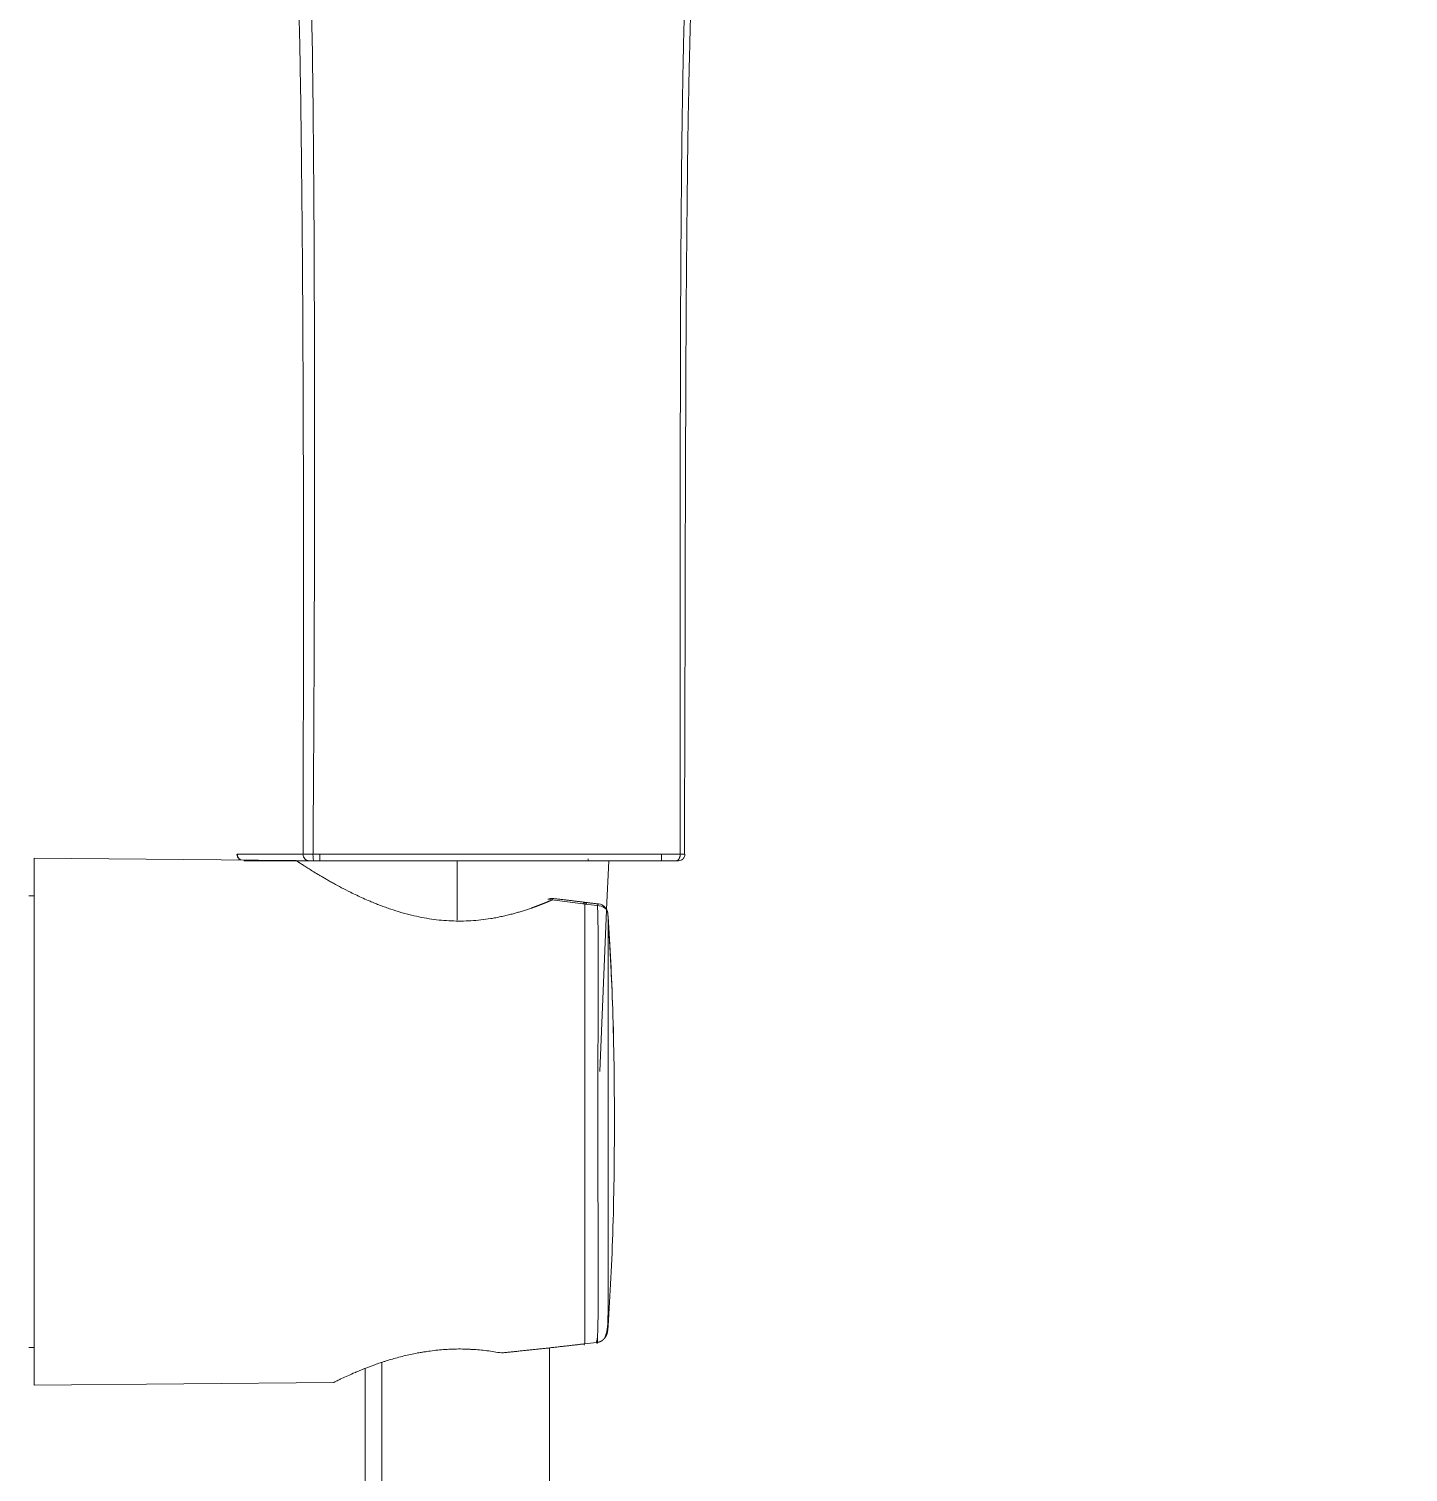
# Model space of a CAD drawing. Extents: x 3274 to 6433, y 0 to 2315.
# Drawn here: x 4249.6 to 4354.3, y 904.3 to 1013.8 of the extents above; entities that cross this region are included whole.
import ezdxf

# ---------------------------------------------------------------- set-up
doc = ezdxf.new("R2010")
doc.units = 0
doc.header["$LTSCALE"] = 4
doc.header["$MEASUREMENT"] = 0
doc.layers.add('1', color=7, linetype='CONTINUOUS', true_color=0xffffff)

msp = doc.modelspace()

# ---------------------------------------------------------------- linework, layer by layer
at = {"layer": '1', "color": 7, "linetype": 'Continuous', "lineweight": 18}
for p, q in [((4269.89, 950.7), (4250.02, 950.87)), ((4250.02, 950.87), (4250.02, 910.87)), ((4265.93, 950.67), (4270.91, 950.67)), ((4270.91, 950.67), (4271.7, 950.67)), ((4272.48, 950.67), (4271.7, 950.67)), ((4277.94, 950.67), (4272.48, 950.67)), ((4282.14, 950.67), (4293.64, 950.67)), ((4293.48, 946.96), (4293.64, 950.67)), ((4297.59, 950.67), (4297.21, 950.67)), ((4250.02, 948.02), (4249.62, 948.02)), ((4292.96, 934.67), (4293.48, 946.92)), ((4249.62, 913.72), (4250.02, 913.72)), ((4289.14, 794.74), (4289.14, 913.7)), ((4275.14, 912.12), (4275.14, 794.74)), ((4272.74, 911.07), (4250.02, 910.87))]:
    msp.add_line(p, q, dxfattribs=at)
at = {"layer": '1', "color": 7, "linetype": 'Continuous', "lineweight": 13}
for p, q in [((4271.7, 951.17), (4271.7, 950.67)), ((4297.65, 951.17), (4297.65, 950.67)), ((4282.14, 946.16), (4282.14, 950.67)), ((4276.41, 794.74), (4276.41, 912.59))]:
    msp.add_line(p, q, dxfattribs=at)
at = {"layer": '1', "color": 7, "linetype": 'Continuous', "lineweight": 18}
for centre, start, end in [((4289.33, 947.01), 83.348, 112.7006), ((4292.77, 946.6), 6.0671, 82.7933)]:
    msp.add_arc(centre, 0.8, start, end, dxfattribs=at)
for centre, major_axis, ratio, start_param, end_param in [((4265.93, 951.17), (0, 0.5), 0.968684, 1.570782, 2.64428), ((4270.91, 951.17), (0, 0.5), 0.968684, 1.570665, 3.141606), ((4289.33, 947.01), (0.093, 0.795), 0.172513, 0.020154, 0.552239), ((4291.68, 946.73), (-0.098, -0.794), 0.172383, 3.162872, 3.721316), ((4291.68, 946.73), (-0.098, -0.794), 0.172383, 2.961708, 3.162872), ((4292.77, 946.6), (-0.1, -0.794), 0.172317, 3.163376, 3.733485), ((4292.77, 946.6), (-0.796, -0.085), 0.833719, 3.087287, 3.141601)]:
    msp.add_ellipse(centre, major_axis=major_axis, ratio=ratio, start_param=start_param, end_param=end_param, dxfattribs=at)
at = {"layer": '1', "color": 7, "linetype": 'Continuous', "lineweight": 13}
for centre, major_axis, ratio, start_param, end_param in [((4271.25, 951.17), (0, 0.5), 0.122118, 1.583937, 3.14159), ((4289.33, 947.01), (-0.309, 0.738), 0.5479, 5.617374, 6.283198), ((4292.77, 946.6), (-0.796, -0.085), 0.833719, 3.141603, 4.615265)]:
    msp.add_ellipse(centre, major_axis=major_axis, ratio=ratio, start_param=start_param, end_param=end_param, dxfattribs=at)
at = {"layer": '1', "color": 7, "linetype": 'Continuous', "lineweight": 18}
for points, knots in [([(4297.15, 1188.45), (4295.78, 1188.45), (4294.4, 1188.4), (4291.68, 1188.23), (4290.33, 1188.1), (4286.3, 1187.6), (4283.67, 1187.1), (4278.53, 1185.83), (4276.03, 1185.05), (4272.4, 1183.71), (4271.21, 1183.23), (4268.87, 1182.21), (4267.72, 1181.67), (4264.36, 1179.99), (4262.2, 1178.76), (4258.1, 1176.15), (4256.15, 1174.76), (4252.46, 1171.85), (4250.72, 1170.34), (4247.46, 1167.21), (4245.94, 1165.6), (4243.1, 1162.32), (4241.79, 1160.65), (4239.38, 1157.28), (4238.28, 1155.58), (4236.27, 1152.17), (4235.36, 1150.46), (4233.73, 1147.07), (4233.02, 1145.38), (4231.75, 1142.04), (4231.2, 1140.39), (4230.27, 1137.14), (4229.88, 1135.54), (4229.24, 1132.41), (4228.98, 1130.88), (4228.6, 1127.88), (4228.47, 1126.42), (4228.32, 1123.59), (4228.3, 1122.21), (4228.35, 1119.54), (4228.42, 1118.25), (4228.63, 1115.77), (4228.78, 1114.57), (4229.12, 1112.26), (4229.33, 1111.16), (4229.78, 1109.04), (4230.03, 1108.02), (4230.55, 1106.09), (4230.83, 1105.16), (4231.4, 1103.41), (4231.7, 1102.57), (4232.29, 1100.98), (4232.59, 1100.23), (4233.19, 1098.82), (4233.48, 1098.15), (4234.06, 1096.89), (4234.34, 1096.3), (4234.89, 1095.2), (4235.15, 1094.68), (4235.65, 1093.73), (4235.88, 1093.29), (4236.54, 1092.06), (4236.92, 1091.39), (4237.38, 1090.58), (4237.52, 1090.35), (4237.7, 1090.05), (4237.75, 1089.95), (4237.83, 1089.83), (4237.86, 1089.77), (4237.9, 1089.7), (4237.92, 1089.67), (4237.93, 1089.66), (4237.93, 1089.65), (4237.94, 1089.64), (4237.94, 1089.64), (4237.94, 1089.64), (4237.94, 1089.64), (4237.94, 1089.64), (4237.94, 1089.64), (4237.94, 1089.64), (4237.94, 1089.64), (4237.94, 1089.64), (4238.57, 1088.58), (4239.24, 1087.53), (4240.63, 1085.46), (4241.37, 1084.44), (4242.52, 1082.94), (4242.92, 1082.44), (4243.72, 1081.46), (4244.13, 1080.97), (4245.38, 1079.51), (4246.24, 1078.56), (4247.54, 1077.15), (4247.98, 1076.67), (4248.85, 1075.73), (4249.29, 1075.26), (4250.6, 1073.84), (4251.47, 1072.88), (4253.19, 1070.94), (4254.04, 1069.95), (4255.72, 1067.93), (4256.54, 1066.9), (4258.13, 1064.79), (4258.9, 1063.7), (4260.38, 1061.47), (4261.09, 1060.32), (4262.09, 1058.55), (4262.41, 1057.95), (4263.03, 1056.73), (4263.33, 1056.11), (4264.19, 1054.23), (4264.71, 1052.94), (4265.43, 1050.96), (4265.66, 1050.3), (4266.09, 1048.96), (4266.3, 1048.28), (4266.88, 1046.23), (4267.23, 1044.84), (4267.84, 1042.03), (4268.1, 1040.6), (4268.57, 1037.73), (4268.77, 1036.28), (4269.11, 1033.36), (4269.25, 1031.89), (4269.5, 1028.93), (4269.61, 1027.44), (4269.72, 1025.58), (4269.74, 1025.16), (4269.77, 1024.73), (4269.77, 1024.68), (4269.77, 1024.67), (4269.77, 1024.66), (4269.77, 1024.64), (4269.77, 1024.61), (4269.78, 1024.47), (4269.8, 1024.16), (4269.85, 1023.08), (4269.9, 1022.09), (4270, 1019.68), (4270.05, 1018.05), (4270.14, 1014.71), (4270.18, 1013.01), (4270.24, 1009.55), (4270.27, 1007.79), (4270.31, 1004.21), (4270.33, 1002.38), (4270.37, 998.67), (4270.38, 996.79), (4270.41, 992.95), (4270.42, 991.01), (4270.43, 988.78), (4270.43, 988.5), (4270.43, 988.22), (4270.43, 988.18), (4270.43, 988.18), (4270.43, 988.18), (4270.43, 988.17), (4270.43, 988.16), (4270.43, 988.13), (4270.43, 988.02), (4270.44, 987.78), (4270.44, 986.94), (4270.44, 986.19), (4270.45, 984.41), (4270.45, 983.25), (4270.46, 979.83), (4270.46, 977.64), (4270.47, 973.46), (4270.47, 971.46), (4270.46, 965.74), (4270.46, 962.31), (4270.44, 956.18), (4270.43, 953.49), (4270.43, 951.17)], [0, 0, 0, 0, 0.007812, 0.007812, 0.015625, 0.015625, 0.03125, 0.03125, 0.046875, 0.046875, 0.054687, 0.054687, 0.0625, 0.0625, 0.078125, 0.078125, 0.09375, 0.09375, 0.109375, 0.109375, 0.125, 0.125, 0.140625, 0.140625, 0.15625, 0.15625, 0.171875, 0.171875, 0.1875, 0.1875, 0.203125, 0.203125, 0.21875, 0.21875, 0.234375, 0.234375, 0.25, 0.25, 0.265625, 0.265625, 0.28125, 0.28125, 0.296875, 0.296875, 0.3125, 0.3125, 0.328125, 0.328125, 0.34375, 0.34375, 0.359375, 0.359375, 0.375, 0.375, 0.390625, 0.390625, 0.40625, 0.40625, 0.421875, 0.421875, 0.4375, 0.4375, 0.46875, 0.46875, 0.484375, 0.484375, 0.492187, 0.492187, 0.496094, 0.498047, 0.499023, 0.499512, 0.499756, 0.499878, 0.499939, 0.499969, 0.499985, 0.499992, 0.499996, 0.499998, 0.499998, 0.5, 0.5, 0.515625, 0.515625, 0.53125, 0.53125, 0.539062, 0.539062, 0.546875, 0.546875, 0.5625, 0.5625, 0.570312, 0.570312, 0.578125, 0.578125, 0.59375, 0.59375, 0.609375, 0.609375, 0.625, 0.625, 0.640625, 0.640625, 0.65625, 0.65625, 0.664062, 0.664062, 0.671875, 0.671875, 0.6875, 0.6875, 0.695312, 0.695312, 0.703125, 0.703125, 0.71875, 0.71875, 0.734375, 0.734375, 0.75, 0.75, 0.765625, 0.765625, 0.78125, 0.78125, 0.785156, 0.785645, 0.785706, 0.785706, 0.785767, 0.785767, 0.785889, 0.786133, 0.787109, 0.789062, 0.796875, 0.796875, 0.8125, 0.8125, 0.828125, 0.828125, 0.84375, 0.84375, 0.859375, 0.859375, 0.875, 0.875, 0.890625, 0.890625, 0.892578, 0.892822, 0.892853, 0.892853, 0.892868, 0.892868, 0.892883, 0.892944, 0.893066, 0.893555, 0.894531, 0.898437, 0.898437, 0.90625, 0.90625, 0.921875, 0.921875, 0.9375, 0.9375, 0.96875, 0.96875, 1, 1, 1, 1]), ([(4297.15, 1188.45), (4299.22, 1188.45), (4301.26, 1188.35), (4305.23, 1187.97), (4307.17, 1187.68), (4310.95, 1186.96), (4312.79, 1186.51), (4316.35, 1185.47), (4318.07, 1184.87), (4321.39, 1183.55), (4322.99, 1182.83), (4326.06, 1181.27), (4327.53, 1180.44), (4330.34, 1178.68), (4331.67, 1177.75), (4334.22, 1175.83), (4335.43, 1174.82), (4337.71, 1172.76), (4338.78, 1171.7), (4340.81, 1169.53), (4341.76, 1168.43), (4343.53, 1166.19), (4344.36, 1165.05), (4345.89, 1162.76), (4346.6, 1161.61), (4347.91, 1159.3), (4348.51, 1158.14), (4349.6, 1155.84), (4350.1, 1154.68), (4351.44, 1151.25), (4352.14, 1149), (4353.23, 1144.6), (4353.62, 1142.45), (4354.01, 1139.35), (4354.11, 1138.34), (4354.25, 1136.36), (4354.29, 1135.39), (4354.33, 1133.5), (4354.33, 1132.58), (4354.29, 1130.8), (4354.25, 1129.94), (4354.14, 1128.27), (4354.06, 1127.46), (4353.9, 1125.9), (4353.8, 1125.15), (4353.48, 1122.99), (4353.24, 1121.66), (4352.71, 1119.22), (4352.44, 1118.11), (4351.89, 1116.1), (4351.62, 1115.2), (4351.23, 1114.01), (4351.11, 1113.64), (4350.93, 1113.12), (4350.85, 1112.87), (4350.75, 1112.6), (4350.7, 1112.47), (4350.68, 1112.4), (4350.67, 1112.37), (4350.66, 1112.35), (4350.66, 1112.35), (4350.66, 1112.34), (4350.66, 1112.34), (4350.66, 1112.34), (4350.66, 1112.34), (4350.66, 1112.34), (4350.66, 1112.34), (4350.66, 1112.34), (4350.66, 1112.34), (4349.98, 1110.45), (4349.22, 1108.62), (4347.59, 1105.08), (4346.71, 1103.37), (4345.33, 1100.9), (4344.85, 1100.09), (4343.89, 1098.51), (4343.4, 1097.73), (4341.9, 1095.43), (4340.88, 1093.96), (4338.82, 1091.1), (4337.78, 1089.72), (4336.2, 1087.74), (4335.67, 1087.09), (4334.61, 1085.83), (4334.07, 1085.21), (4332.47, 1083.4), (4331.39, 1082.25), (4329.23, 1080.06), (4328.15, 1079.02), (4326.56, 1077.51), (4326.04, 1077.02), (4325, 1076.04), (4324.49, 1075.56), (4322.97, 1074.12), (4322, 1073.19), (4320.12, 1071.35), (4319.22, 1070.45), (4317.5, 1068.67), (4316.68, 1067.79), (4315.13, 1066.06), (4314.39, 1065.21), (4313.02, 1063.54), (4312.37, 1062.72), (4311.18, 1061.11), (4310.62, 1060.32), (4309.85, 1059.16), (4309.6, 1058.77), (4309.25, 1058.21), (4309.13, 1058.02), (4308.96, 1057.74), (4308.88, 1057.6), (4308.78, 1057.44), (4308.73, 1057.36), (4308.71, 1057.32), (4308.7, 1057.3), (4308.69, 1057.29), (4308.69, 1057.28), (4308.68, 1057.28), (4308.68, 1057.28), (4308.68, 1057.28), (4308.68, 1057.28), (4308.68, 1057.28), (4308.68, 1057.27), (4308.65, 1057.21), (4308.51, 1056.99), (4308.42, 1056.82), (4308.17, 1056.38), (4308.01, 1056.1), (4307.65, 1055.43), (4307.44, 1055.04), (4306.98, 1054.13), (4306.73, 1053.62), (4306.2, 1052.47), (4305.91, 1051.84), (4305.33, 1050.44), (4305.03, 1049.68), (4304.43, 1048.02), (4304.13, 1047.13), (4303.54, 1045.21), (4303.25, 1044.18), (4302.69, 1042), (4302.43, 1040.84), (4301.93, 1038.39), (4301.7, 1037.1), (4301.29, 1034.37), (4301.1, 1032.94), (4300.76, 1029.95), (4300.61, 1028.39), (4300.35, 1025.13), (4300.24, 1023.44), (4300.05, 1019.92), (4299.97, 1018.11), (4299.87, 1015.28), (4299.84, 1014.33), (4299.8, 1012.87), (4299.79, 1012.38), (4299.77, 1011.64), (4299.76, 1011.27), (4299.75, 1010.83), (4299.75, 1010.61), (4299.75, 1010.5), (4299.74, 1010.45), (4299.74, 1010.42), (4299.74, 1010.41), (4299.74, 1010.4), (4299.74, 1010.4), (4299.74, 1010.39), (4299.74, 1010.39), (4299.74, 1010.39), (4299.74, 1010.39), (4299.72, 1009.15), (4299.69, 1007.76), (4299.65, 1005.44), (4299.64, 1004.63), (4299.62, 1002.94), (4299.61, 1002.05), (4299.59, 1000.21), (4299.58, 999.25), (4299.56, 997.25), (4299.55, 996.21), (4299.52, 992.97), (4299.51, 990.65), (4299.49, 985.71), (4299.48, 983.08), (4299.46, 977.52), (4299.45, 974.59), (4299.44, 969.96), (4299.44, 968.38), (4299.43, 965.15), (4299.43, 963.49), (4299.41, 958.41), (4299.4, 954.87), (4299.39, 951.17)], [0, 0, 0, 0, 0.0125, 0.0125, 0.025, 0.025, 0.0375, 0.0375, 0.05, 0.05, 0.0625, 0.0625, 0.075, 0.075, 0.0875, 0.0875, 0.1, 0.1, 0.1125, 0.1125, 0.125, 0.125, 0.1375, 0.1375, 0.15, 0.15, 0.1625, 0.1625, 0.175, 0.175, 0.2, 0.2, 0.225, 0.225, 0.2375, 0.2375, 0.25, 0.25, 0.2625, 0.2625, 0.275, 0.275, 0.2875, 0.2875, 0.3, 0.3, 0.325, 0.325, 0.35, 0.35, 0.375, 0.375, 0.3875, 0.3875, 0.39375, 0.396875, 0.398437, 0.399219, 0.399609, 0.399805, 0.399902, 0.399951, 0.399976, 0.399988, 0.399994, 0.399997, 0.399998, 0.399998, 0.4, 0.4, 0.4125, 0.4125, 0.425, 0.425, 0.43125, 0.43125, 0.4375, 0.4375, 0.45, 0.45, 0.4625, 0.4625, 0.46875, 0.46875, 0.475, 0.475, 0.4875, 0.4875, 0.5, 0.5, 0.50625, 0.50625, 0.5125, 0.5125, 0.525, 0.525, 0.5375, 0.5375, 0.55, 0.55, 0.5625, 0.5625, 0.575, 0.575, 0.5875, 0.5875, 0.59375, 0.59375, 0.596875, 0.596875, 0.598437, 0.599219, 0.599609, 0.599805, 0.599902, 0.599951, 0.599976, 0.599988, 0.599994, 0.599997, 0.599997, 0.6, 0.6, 0.6125, 0.6125, 0.625, 0.625, 0.6375, 0.6375, 0.65, 0.65, 0.6625, 0.6625, 0.675, 0.675, 0.6875, 0.6875, 0.7, 0.7, 0.7125, 0.7125, 0.725, 0.725, 0.7375, 0.7375, 0.75, 0.75, 0.7625, 0.7625, 0.775, 0.775, 0.7875, 0.7875, 0.79375, 0.79375, 0.796875, 0.796875, 0.798437, 0.799219, 0.799609, 0.799805, 0.799902, 0.799951, 0.799976, 0.799988, 0.799994, 0.799997, 0.799998, 0.799998, 0.8, 0.8, 0.825, 0.825, 0.8375, 0.8375, 0.85, 0.85, 0.8625, 0.8625, 0.875, 0.875, 0.9, 0.9, 0.925, 0.925, 0.95, 0.95, 0.9625, 0.9625, 0.975, 0.975, 1, 1, 1, 1]), ([(4265.41, 951.18), (4265.41, 951.11), (4265.43, 951.02), (4265.49, 950.9), (4265.53, 950.84), (4265.56, 950.82)], [0, 0, 0, 0, 0.478439, 0.73642, 1, 1, 1, 1]), ([(4265.68, 950.73), (4265.66, 950.74), (4265.62, 950.76), (4265.58, 950.79), (4265.56, 950.82)], [0, 0, 0, 0, 0.295237, 1, 1, 1, 1]), ([(4271.19, 951.17), (4273.53, 951.17), (4278.49, 951.17), (4285.96, 951.18), (4292.99, 951.17), (4297.18, 951.17), (4299.07, 951.17)], [0, 0, 0, 0, 0.239593, 0.5, 0.760406, 1, 1, 1, 1]), ([(4299.28, 950.82), (4299.25, 950.79), (4299.2, 950.75), (4299.08, 950.69), (4298.99, 950.67), (4298.92, 950.67)], [0, 0, 0, 0, 0.263585, 0.521563, 1, 1, 1, 1]), ([(4299.28, 950.82), (4299.3, 950.84), (4299.35, 950.9), (4299.41, 951.02), (4299.42, 951.11), (4299.42, 951.18)], [0, 0, 0, 0, 0.263583, 0.52156, 1, 1, 1, 1]), ([(4289.34, 947.7), (4289.32, 947.69), (4289.29, 947.68), (4289.25, 947.66), (4289.21, 947.64), (4289.17, 947.62), (4289.12, 947.61), (4289.08, 947.59), (4289.04, 947.57), (4288.99, 947.55), (4288.95, 947.53), (4288.91, 947.52), (4288.86, 947.5), (4288.82, 947.48), (4288.77, 947.46), (4288.73, 947.44), (4288.69, 947.43), (4288.64, 947.41), (4288.6, 947.39), (4288.55, 947.37), (4288.51, 947.36), (4288.46, 947.34), (4288.42, 947.32), (4288.37, 947.3), (4288.33, 947.29), (4288.28, 947.27), (4288.24, 947.25), (4288.19, 947.23), (4288.15, 947.22), (4288.1, 947.2), (4288.05, 947.18), (4288.01, 947.17), (4287.96, 947.15), (4287.92, 947.13), (4287.87, 947.12), (4287.82, 947.1), (4287.69, 947.05), (4287.47, 946.98), (4287.16, 946.88), (4286.85, 946.78), (4286.54, 946.69), (4286.2, 946.6), (4285.84, 946.51), (4285.46, 946.43), (4285.07, 946.35), (4284.57, 946.26), (4283.94, 946.18), (4283.19, 946.11), (4282.44, 946.09), (4281.69, 946.1), (4280.94, 946.15), (4280.18, 946.24), (4279.42, 946.37), (4278.64, 946.54), (4277.86, 946.75), (4277.21, 946.96), (4276.69, 947.14), (4276.29, 947.28), (4275.9, 947.44), (4275.47, 947.62), (4275, 947.82), (4274.51, 948.05), (4273.95, 948.32), (4273.35, 948.63), (4272.84, 948.91), (4272.45, 949.12), (4272.18, 949.28), (4271.92, 949.43), (4271.61, 949.62), (4271.25, 949.83), (4270.88, 950.06), (4270.57, 950.26), (4270.39, 950.37), (4270.3, 950.43), (4270.27, 950.45), (4270.25, 950.46), (4270.23, 950.48), (4270.21, 950.49), (4270.19, 950.5), (4270.17, 950.52), (4270.15, 950.53), (4270.13, 950.54), (4270.11, 950.55), (4270.09, 950.56), (4270.08, 950.57), (4270.06, 950.58), (4270.05, 950.59), (4270.03, 950.6), (4270.02, 950.61), (4270.01, 950.62), (4269.99, 950.63), (4269.98, 950.64), (4269.97, 950.64), (4269.96, 950.65), (4269.95, 950.66), (4269.94, 950.66), (4269.93, 950.67), (4269.93, 950.67), (4269.92, 950.68), (4269.91, 950.68), (4269.91, 950.68), (4269.9, 950.69), (4269.9, 950.69), (4269.9, 950.69), (4269.89, 950.69), (4269.89, 950.7), (4269.89, 950.7), (4269.89, 950.7), (4269.89, 950.7)], [0, 0, 0, 0, 0.002003, 0.004004, 0.006003, 0.008001, 0.009997, 0.011991, 0.013984, 0.015976, 0.017966, 0.019955, 0.021942, 0.023928, 0.025913, 0.027896, 0.029879, 0.03186, 0.033839, 0.035818, 0.037795, 0.039772, 0.041747, 0.043722, 0.045695, 0.047668, 0.049639, 0.05161, 0.05358, 0.055549, 0.057517, 0.059484, 0.061451, 0.063417, 0.065382, 0.067347, 0.069311, 0.082181, 0.094921, 0.107543, 0.120059, 0.13248, 0.147187, 0.161771, 0.176255, 0.190661, 0.21814, 0.245278, 0.271882, 0.298452, 0.325159, 0.352174, 0.380666, 0.409618, 0.440353, 0.471664, 0.488287, 0.505106, 0.522141, 0.539414, 0.563074, 0.586829, 0.610731, 0.646272, 0.681992, 0.699427, 0.716805, 0.734144, 0.751463, 0.78416, 0.816463, 0.848501, 0.880408, 0.883871, 0.887329, 0.890783, 0.894232, 0.897677, 0.901118, 0.904556, 0.90799, 0.91142, 0.914847, 0.918271, 0.921692, 0.925111, 0.928527, 0.93194, 0.935351, 0.938761, 0.942168, 0.945574, 0.948979, 0.952382, 0.955784, 0.959186, 0.962586, 0.965986, 0.969386, 0.972786, 0.976186, 0.979585, 0.982986, 0.986387, 0.989788, 0.993191, 0.996595, 1, 1, 1, 1]), ([(4270.91, 950.67), (4270.92, 950.67), (4270.93, 950.67), (4270.96, 950.67), (4271.01, 950.67), (4271.07, 950.67), (4271.15, 950.67), (4271.22, 950.67), (4271.25, 950.67)], [0, 0, 0, 0, 0.12814, 0.266984, 0.424072, 0.597613, 0.78851, 1, 1, 1, 1]), ([(4271.25, 950.67), (4272.53, 950.67), (4275.08, 950.67), (4278.85, 950.67), (4282.37, 950.67), (4285.51, 950.67), (4288.25, 950.67), (4290.63, 950.67), (4292.71, 950.67), (4294.52, 950.67), (4296.11, 950.67), (4297.51, 950.67), (4298.36, 950.67), (4298.76, 950.67)], [0, 0, 0, 0, 0.132609, 0.262041, 0.385737, 0.49541, 0.592091, 0.679102, 0.757458, 0.827947, 0.89135, 0.948442, 1, 1, 1, 1]), ([(4272.48, 950.67), (4274.38, 950.67), (4278.77, 950.67), (4283.1, 950.67), (4285.47, 950.67)], [0, 0, 0, 0, 0.435563, 1, 1, 1, 1]), ([(4285.47, 950.67), (4287.84, 950.67), (4291.92, 950.67), (4295.66, 950.67), (4297.21, 950.67)], [0, 0, 0, 0, 0.564436, 1, 1, 1, 1]), ([(4298.76, 950.67), (4298.78, 950.67), (4298.81, 950.67), (4298.84, 950.67), (4298.88, 950.67), (4298.9, 950.67), (4298.92, 950.67), (4298.93, 950.67), (4298.92, 950.67), (4298.91, 950.67)], [0, 0, 0, 0, 0.113419, 0.22863, 0.352699, 0.49081, 0.647064, 0.822014, 1, 1, 1, 1]), ([(4293.56, 914.9), (4293.73, 917.29), (4294, 922.38), (4294.11, 930.87), (4294, 939.36), (4293.73, 944.45), (4293.56, 946.84)], [0, 0, 0, 0, 0.242715, 0.5, 0.757285, 1, 1, 1, 1]), ([(4293.56, 914.9), (4293.73, 917.29), (4294, 922.38), (4294.11, 930.87), (4294, 939.21), (4293.74, 944.17), (4293.59, 946.43)], [0, 0, 0, 0, 0.246161, 0.507099, 0.768037, 1, 1, 1, 1]), ([(4293.57, 946.64), (4293.57, 946.64), (4293.57, 946.62), (4293.58, 946.6), (4293.58, 946.57), (4293.58, 946.55), (4293.58, 946.52), (4293.58, 946.5), (4293.59, 946.47), (4293.59, 946.44), (4293.59, 946.41), (4293.59, 946.38), (4293.59, 946.35), (4293.59, 946.32), (4293.59, 946.29), (4293.6, 946.26), (4293.6, 946.23), (4293.6, 946.17), (4293.6, 946.08), (4293.6, 945.96), (4293.6, 945.83), (4293.61, 945.68), (4293.61, 945.51), (4293.61, 945.32), (4293.61, 945.12), (4293.61, 944.92), (4293.61, 944.73), (4293.61, 944.56), (4293.61, 944.45), (4293.61, 944.41)], [0, 0, 0, 0, 0.012729, 0.025751, 0.039066, 0.052673, 0.066569, 0.080753, 0.095223, 0.109976, 0.125008, 0.140316, 0.155897, 0.171747, 0.18786, 0.204233, 0.220861, 0.237737, 0.291293, 0.348559, 0.40731, 0.472717, 0.548505, 0.62929, 0.714996, 0.805525, 0.872235, 0.943602, 1, 1, 1, 1]), ([(4293.38, 914.6), (4293.43, 914.71), (4293.54, 915.06), (4293.57, 915.67), (4293.59, 916.21), (4293.59, 916.47)], [0, 0, 0, 0, 0.209907, 0.631881, 1, 1, 1, 1]), ([(4292.85, 914.13), (4292.85, 914.13), (4292.86, 914.13), (4292.87, 914.13), (4292.88, 914.14), (4292.89, 914.14), (4292.9, 914.14), (4292.92, 914.15), (4292.93, 914.15), (4292.94, 914.15), (4292.95, 914.16), (4292.97, 914.16), (4292.98, 914.17), (4292.99, 914.17), (4293, 914.18), (4293.02, 914.19), (4293.03, 914.19), (4293.04, 914.2), (4293.06, 914.21), (4293.07, 914.21), (4293.09, 914.22), (4293.1, 914.23), (4293.11, 914.24), (4293.13, 914.25), (4293.14, 914.26), (4293.16, 914.27), (4293.17, 914.28), (4293.18, 914.29), (4293.2, 914.3), (4293.21, 914.32), (4293.23, 914.33), (4293.24, 914.34), (4293.25, 914.35), (4293.27, 914.37), (4293.28, 914.38), (4293.29, 914.4), (4293.31, 914.41), (4293.32, 914.43), (4293.33, 914.45), (4293.35, 914.46), (4293.36, 914.48), (4293.37, 914.5), (4293.38, 914.52), (4293.4, 914.54), (4293.41, 914.56), (4293.42, 914.58), (4293.43, 914.6), (4293.44, 914.62), (4293.45, 914.64), (4293.46, 914.66), (4293.47, 914.68), (4293.48, 914.7), (4293.49, 914.73), (4293.5, 914.75), (4293.51, 914.77), (4293.51, 914.8), (4293.52, 914.82), (4293.53, 914.85), (4293.54, 914.87), (4293.54, 914.9), (4293.55, 914.92), (4293.55, 914.95), (4293.56, 914.97), (4293.56, 915), (4293.56, 915.02), (4293.57, 915.05), (4293.57, 915.07), (4293.57, 915.09), (4293.57, 915.1)], [0, 0, 0, 0, 0.008484, 0.017153, 0.026011, 0.03506, 0.044305, 0.053749, 0.063395, 0.073246, 0.083305, 0.093574, 0.104057, 0.114756, 0.125672, 0.136808, 0.148167, 0.159748, 0.171554, 0.183587, 0.195847, 0.208334, 0.22105, 0.233995, 0.247169, 0.260572, 0.274205, 0.288065, 0.302153, 0.316467, 0.331007, 0.34577, 0.360756, 0.375963, 0.391388, 0.407029, 0.422884, 0.438949, 0.455223, 0.471702, 0.488383, 0.505263, 0.522337, 0.539602, 0.557055, 0.574691, 0.592506, 0.610496, 0.628656, 0.646983, 0.665471, 0.684117, 0.702914, 0.72186, 0.740948, 0.760174, 0.779534, 0.799023, 0.818636, 0.838368, 0.858215, 0.878173, 0.898236, 0.918402, 0.938665, 0.959022, 0.979468, 1, 1, 1, 1]), ([(4272.74, 911.07), (4272.74, 911.07), (4272.77, 911.09), (4272.86, 911.13), (4272.93, 911.16), (4273.07, 911.23), (4273.12, 911.26), (4273.2, 911.3), (4273.23, 911.31), (4273.29, 911.34), (4273.33, 911.36), (4273.5, 911.44), (4273.65, 911.51), (4274, 911.66), (4274.19, 911.75), (4274.43, 911.85), (4274.46, 911.86), (4274.51, 911.89), (4274.54, 911.9), (4274.62, 911.93), (4274.68, 911.96), (4274.85, 912.03), (4274.97, 912.08), (4275.34, 912.22), (4275.6, 912.32), (4276.01, 912.47), (4276.15, 912.52), (4276.37, 912.59), (4276.48, 912.63), (4276.6, 912.67), (4276.67, 912.69), (4276.71, 912.7), (4277.06, 912.81), (4277.37, 912.9), (4278.03, 913.08), (4278.37, 913.16), (4278.9, 913.27), (4279.08, 913.31), (4279.35, 913.35), (4279.49, 913.38), (4279.63, 913.4), (4279.72, 913.41), (4279.77, 913.42), (4280.19, 913.48), (4280.56, 913.53), (4281.32, 913.59), (4281.7, 913.61), (4282.28, 913.62), (4282.48, 913.62), (4282.72, 913.61), (4282.77, 913.61), (4282.87, 913.61), (4282.92, 913.6), (4283.06, 913.6), (4283.16, 913.59), (4283.64, 913.57), (4284.02, 913.53), (4284.76, 913.44), (4285.13, 913.38), (4285.49, 913.32)], [0, 0, 0, 0, 0.0625, 0.0625, 0.125, 0.125, 0.15625, 0.15625, 0.171875, 0.171875, 0.1875, 0.1875, 0.25, 0.25, 0.3125, 0.3125, 0.320312, 0.320312, 0.328125, 0.328125, 0.34375, 0.34375, 0.375, 0.375, 0.4375, 0.4375, 0.46875, 0.46875, 0.484375, 0.492187, 0.492187, 0.5, 0.5, 0.5625, 0.5625, 0.625, 0.625, 0.65625, 0.65625, 0.671875, 0.679687, 0.679687, 0.6875, 0.6875, 0.75, 0.75, 0.8125, 0.8125, 0.84375, 0.84375, 0.851562, 0.851562, 0.859375, 0.859375, 0.875, 0.875, 0.9375, 0.9375, 1, 1, 1, 1]), ([(4285.49, 913.32), (4285.6, 913.33), (4285.82, 913.35), (4286.16, 913.39), (4286.49, 913.42), (4286.82, 913.46), (4287.16, 913.49), (4287.49, 913.53), (4287.82, 913.56), (4288.15, 913.6), (4288.48, 913.63), (4288.81, 913.67), (4289.14, 913.7), (4289.47, 913.74), (4289.79, 913.78), (4290.12, 913.81), (4290.45, 913.85), (4290.77, 913.89), (4291.1, 913.93), (4291.42, 913.96), (4291.63, 913.99), (4291.74, 914)], [0, 0, 0, 0, 0.053581, 0.107056, 0.160426, 0.21369, 0.266849, 0.319902, 0.37285, 0.425692, 0.478429, 0.531061, 0.583587, 0.636007, 0.688322, 0.740532, 0.792636, 0.844635, 0.896529, 0.948317, 1, 1, 1, 1]), ([(4291.74, 914), (4291.75, 913.98), (4291.76, 913.97), (4291.77, 913.95), (4291.78, 913.94), (4291.79, 913.94)], [0, 0, 0, 0, 0.5, 0.5, 1, 1, 1, 1])]:
    msp.add_open_spline(points, degree=3, knots=knots, dxfattribs=at)
at = {"layer": '1', "color": 7, "linetype": 'Continuous', "lineweight": 13}
for points, knots in [([(4271.19, 951.17), (4271.19, 951.69), (4271.21, 954.31), (4271.24, 958.83), (4271.27, 964.56), (4271.29, 969.77), (4271.3, 974.52), (4271.31, 978.86), (4271.31, 982.79), (4271.31, 986.43), (4271.3, 989.91), (4271.29, 993.38), (4271.28, 996.88), (4271.26, 1000.38), (4271.23, 1003.88), (4271.2, 1007.47), (4271.16, 1011.32), (4271.08, 1015.52), (4270.96, 1020.04), (4270.77, 1024.64), (4270.5, 1029.07), (4270.15, 1033.13), (4269.72, 1036.78), (4269.22, 1040.06), (4268.66, 1043.01), (4268.06, 1045.64), (4267.42, 1048.01), (4266.75, 1050.17), (4266.03, 1052.23), (4265.22, 1054.26), (4264.34, 1056.25), (4263.37, 1058.19), (4262.32, 1060.09), (4261.13, 1062.03), (4259.76, 1064.09), (4258.19, 1066.25), (4256.49, 1068.42), (4254.78, 1070.48), (4253.14, 1072.36), (4251.62, 1074.05), (4250.23, 1075.56), (4248.97, 1076.92), (4247.83, 1078.15), (4246.8, 1079.27), (4245.87, 1080.32), (4244.98, 1081.34), (4244.12, 1082.38), (4243.24, 1083.49), (4242.32, 1084.7), (4241.36, 1086.03), (4240.37, 1087.49), (4239.36, 1089.08), (4238.31, 1090.84), (4237.21, 1092.8), (4236.06, 1094.98), (4234.86, 1097.42), (4233.67, 1100.15), (4232.56, 1103.05), (4231.63, 1105.96), (4230.92, 1108.67), (4230.4, 1111.1), (4230.03, 1113.27), (4229.77, 1115.21), (4229.6, 1116.95), (4229.5, 1118.51), (4229.44, 1119.92), (4229.41, 1121.22), (4229.42, 1122.48), (4229.45, 1123.75), (4229.51, 1125.1), (4229.62, 1126.61), (4229.79, 1128.28), (4230.02, 1130.05), (4230.3, 1131.8), (4230.61, 1133.44), (4230.94, 1134.98), (4231.3, 1136.47), (4231.71, 1137.99), (4232.19, 1139.6), (4232.76, 1141.34), (4233.44, 1143.24), (4234.26, 1145.29), (4235.25, 1147.52), (4236.43, 1149.93), (4237.84, 1152.53), (4239.54, 1155.34), (4241.6, 1158.37), (4244.07, 1161.61), (4247.02, 1165.02), (4250.41, 1168.43), (4254.05, 1171.61), (4257.67, 1174.37), (4261.09, 1176.65), (4264.25, 1178.52), (4267.16, 1180.06), (4269.83, 1181.32), (4272.27, 1182.36), (4274.51, 1183.21), (4276.57, 1183.92), (4278.47, 1184.52), (4280.22, 1185.01), (4281.83, 1185.42), (4283.31, 1185.76), (4284.66, 1186.04), (4285.89, 1186.27), (4287.02, 1186.46), (4288.06, 1186.61), (4289, 1186.74), (4289.86, 1186.85), (4290.65, 1186.93), (4291.37, 1187), (4292.03, 1187.06), (4292.63, 1187.11), (4293.18, 1187.15), (4293.69, 1187.18), (4294.15, 1187.2), (4294.56, 1187.22), (4294.94, 1187.23), (4295.29, 1187.25), (4295.6, 1187.25), (4295.88, 1187.26), (4296.13, 1187.27), (4296.35, 1187.27), (4296.55, 1187.27), (4296.74, 1187.27), (4296.93, 1187.28), (4297.11, 1187.28), (4297.24, 1187.28), (4297.3, 1187.28)], [0, 0, 0, 0, 0.005332, 0.026657, 0.045928, 0.063518, 0.079622, 0.09428, 0.107542, 0.119646, 0.131211, 0.142915, 0.154909, 0.166846, 0.178543, 0.190457, 0.203359, 0.217671, 0.233236, 0.249287, 0.264578, 0.278367, 0.2908, 0.302077, 0.312278, 0.321501, 0.329846, 0.3375, 0.344906, 0.35249, 0.3602, 0.367734, 0.375218, 0.383151, 0.391929, 0.401614, 0.411732, 0.421533, 0.43059, 0.438792, 0.446183, 0.452884, 0.458958, 0.464444, 0.469493, 0.474346, 0.479239, 0.484381, 0.489946, 0.496016, 0.502549, 0.509528, 0.51707, 0.525338, 0.53446, 0.544553, 0.555725, 0.567644, 0.579257, 0.589655, 0.598767, 0.606828, 0.613996, 0.620369, 0.626055, 0.631169, 0.635861, 0.640339, 0.644857, 0.64969, 0.655098, 0.661237, 0.667901, 0.67441, 0.680321, 0.685819, 0.691204, 0.696728, 0.702624, 0.709068, 0.716154, 0.723922, 0.732423, 0.741735, 0.751978, 0.7633, 0.77586, 0.789833, 0.805359, 0.822162, 0.839063, 0.854695, 0.868637, 0.881052, 0.892202, 0.902275, 0.911323, 0.919459, 0.926876, 0.933712, 0.93999, 0.945713, 0.950929, 0.955689, 0.960034, 0.964003, 0.967625, 0.970931, 0.973947, 0.976701, 0.979221, 0.981527, 0.983638, 0.98557, 0.987336, 0.988946, 0.99041, 0.991737, 0.992939, 0.994031, 0.995018, 0.995896, 0.996668, 0.997366, 0.998029, 0.998682, 0.999334, 1, 1, 1, 1]), ([(4297.3, 1187.28), (4297.36, 1187.28), (4297.49, 1187.28), (4297.68, 1187.28), (4297.87, 1187.27), (4298.06, 1187.27), (4298.25, 1187.27), (4298.44, 1187.27), (4298.64, 1187.26), (4298.86, 1187.26), (4299.09, 1187.25), (4299.35, 1187.24), (4299.64, 1187.23), (4299.95, 1187.22), (4300.29, 1187.21), (4300.66, 1187.19), (4301.05, 1187.17), (4301.48, 1187.14), (4301.95, 1187.11), (4302.45, 1187.07), (4302.99, 1187.02), (4303.58, 1186.97), (4304.2, 1186.9), (4304.88, 1186.82), (4305.61, 1186.73), (4306.39, 1186.62), (4307.23, 1186.49), (4308.13, 1186.34), (4309.11, 1186.16), (4310.16, 1185.94), (4311.28, 1185.69), (4312.49, 1185.4), (4313.78, 1185.05), (4315.17, 1184.65), (4316.66, 1184.17), (4318.24, 1183.62), (4319.93, 1182.97), (4321.72, 1182.21), (4323.61, 1181.33), (4325.62, 1180.3), (4327.76, 1179.08), (4330.03, 1177.64), (4332.43, 1175.94), (4334.96, 1173.93), (4337.6, 1171.55), (4340.32, 1168.71), (4343.04, 1165.4), (4345.55, 1161.74), (4347.68, 1158), (4349.37, 1154.41), (4350.64, 1151.1), (4351.59, 1148.09), (4352.29, 1145.37), (4352.79, 1142.92), (4353.15, 1140.69), (4353.39, 1138.67), (4353.55, 1136.84), (4353.64, 1135.17), (4353.69, 1133.61), (4353.69, 1132.1), (4353.65, 1130.56), (4353.58, 1129.02), (4353.47, 1127.54), (4353.33, 1126.15), (4353.16, 1124.8), (4352.95, 1123.39), (4352.69, 1121.84), (4352.34, 1120.11), (4351.89, 1118.18), (4351.32, 1116.03), (4350.57, 1113.62), (4349.61, 1110.92), (4348.37, 1107.91), (4346.83, 1104.63), (4345.01, 1101.24), (4343.02, 1097.94), (4341, 1094.92), (4339.1, 1092.25), (4337.36, 1089.91), (4335.76, 1087.89), (4334.28, 1086.13), (4332.91, 1084.57), (4331.63, 1083.18), (4330.44, 1081.94), (4329.34, 1080.83), (4328.27, 1079.79), (4327.21, 1078.77), (4326.11, 1077.73), (4324.93, 1076.63), (4323.66, 1075.42), (4322.28, 1074.11), (4320.81, 1072.69), (4319.23, 1071.13), (4317.54, 1069.4), (4315.76, 1067.48), (4313.92, 1065.39), (4312.11, 1063.15), (4310.42, 1060.86), (4308.94, 1058.63), (4307.69, 1056.53), (4306.62, 1054.5), (4305.66, 1052.48), (4304.78, 1050.4), (4304, 1048.29), (4303.3, 1046.17), (4302.66, 1043.97), (4302.07, 1041.6), (4301.52, 1039.01), (4301.02, 1036.16), (4300.58, 1033.01), (4300.19, 1029.54), (4299.87, 1025.69), (4299.62, 1021.44), (4299.43, 1016.85), (4299.3, 1012.11), (4299.22, 1007.5), (4299.17, 1003.28), (4299.14, 999.46), (4299.11, 995.89), (4299.1, 992.39), (4299.08, 988.86), (4299.08, 985.36), (4299.07, 981.88), (4299.07, 978.37), (4299.07, 974.69), (4299.07, 970.73), (4299.07, 966.43), (4299.07, 961.76), (4299.07, 956.7), (4299.07, 953.13), (4299.07, 951.24), (4299.07, 951.17)], [0, 0, 0, 0, 0.000652, 0.001351, 0.002027, 0.002681, 0.003337, 0.004003, 0.0047, 0.005456, 0.006291, 0.007217, 0.008231, 0.009331, 0.010525, 0.011821, 0.013229, 0.014756, 0.016409, 0.018196, 0.020125, 0.022206, 0.024449, 0.026867, 0.029475, 0.032289, 0.035328, 0.038613, 0.042164, 0.046, 0.050143, 0.054618, 0.059453, 0.064678, 0.070327, 0.076442, 0.083041, 0.090126, 0.097747, 0.106024, 0.115093, 0.12505, 0.135948, 0.147904, 0.161128, 0.175856, 0.192149, 0.209311, 0.225825, 0.240677, 0.253868, 0.265569, 0.275924, 0.28514, 0.293416, 0.300895, 0.307628, 0.313673, 0.319253, 0.324676, 0.330244, 0.335991, 0.341447, 0.346374, 0.351136, 0.356165, 0.361752, 0.368024, 0.37503, 0.382884, 0.391747, 0.401791, 0.413192, 0.425973, 0.439671, 0.453283, 0.465884, 0.477132, 0.487063, 0.495827, 0.503618, 0.510657, 0.517089, 0.522923, 0.528213, 0.53318, 0.538088, 0.54317, 0.548617, 0.554558, 0.561003, 0.567918, 0.575388, 0.583565, 0.592466, 0.601958, 0.611845, 0.621704, 0.630856, 0.63899, 0.646527, 0.65407, 0.661791, 0.669425, 0.676878, 0.684504, 0.692688, 0.701621, 0.711397, 0.722122, 0.733928, 0.746962, 0.761371, 0.777149, 0.793696, 0.80965, 0.823969, 0.836642, 0.848461, 0.86026, 0.872292, 0.884267, 0.895929, 0.907611, 0.919945, 0.933324, 0.947874, 0.963666, 0.980768, 0.999279, 1, 1, 1, 1]), ([(4270.43, 951.17), (4270.43, 951.17), (4270.43, 951.17), (4270.43, 951.17), (4270.44, 951.17), (4270.44, 951.17), (4270.45, 951.17), (4270.45, 951.17), (4270.46, 951.17), (4270.46, 951.17), (4270.47, 951.17), (4270.47, 951.17), (4270.48, 951.17), (4270.49, 951.17), (4270.49, 951.17), (4270.5, 951.17), (4270.51, 951.17), (4270.51, 951.17), (4270.52, 951.17), (4270.53, 951.17), (4270.54, 951.17), (4270.54, 951.17), (4270.55, 951.17), (4270.56, 951.17), (4270.57, 951.17), (4270.57, 951.17), (4270.58, 951.17), (4270.59, 951.17), (4270.6, 951.17), (4270.61, 951.17), (4270.61, 951.17), (4270.62, 951.17), (4270.63, 951.17), (4270.64, 951.17), (4270.65, 951.17), (4270.66, 951.17), (4270.67, 951.17), (4270.67, 951.17), (4270.68, 951.17), (4270.69, 951.17), (4270.7, 951.17), (4270.71, 951.17), (4270.72, 951.17), (4270.73, 951.17), (4270.74, 951.17), (4270.75, 951.17), (4270.75, 951.17), (4270.76, 951.17), (4270.77, 951.17), (4270.78, 951.17), (4270.79, 951.17), (4270.8, 951.17), (4270.81, 951.17), (4270.82, 951.17), (4270.82, 951.17), (4270.83, 951.17), (4270.84, 951.17), (4270.85, 951.17), (4270.86, 951.17), (4270.87, 951.17), (4270.88, 951.17), (4270.88, 951.17), (4270.89, 951.17), (4270.9, 951.17), (4270.91, 951.17), (4270.92, 951.17), (4270.92, 951.17), (4270.93, 951.17), (4270.94, 951.17), (4270.95, 951.17), (4270.96, 951.17), (4270.96, 951.17), (4270.97, 951.17), (4270.98, 951.17), (4270.99, 951.17), (4270.99, 951.17), (4271, 951.17), (4271.01, 951.17), (4271.02, 951.17), (4271.02, 951.17), (4271.03, 951.17), (4271.04, 951.17), (4271.04, 951.17), (4271.05, 951.17), (4271.06, 951.17), (4271.06, 951.17), (4271.07, 951.17), (4271.08, 951.17), (4271.08, 951.17), (4271.09, 951.17), (4271.09, 951.17), (4271.1, 951.17), (4271.11, 951.17), (4271.11, 951.17), (4271.12, 951.17), (4271.12, 951.17), (4271.13, 951.17), (4271.13, 951.17), (4271.14, 951.17), (4271.14, 951.17), (4271.15, 951.17), (4271.15, 951.17), (4271.16, 951.17), (4271.16, 951.17), (4271.17, 951.17), (4271.17, 951.17), (4271.18, 951.17), (4271.18, 951.17), (4271.19, 951.17), (4271.19, 951.17)], [0, 0, 0, 0, 0.014123, 0.0282, 0.042228, 0.056205, 0.070127, 0.083994, 0.097802, 0.111549, 0.125233, 0.138851, 0.152401, 0.165882, 0.17929, 0.192624, 0.205883, 0.219063, 0.232163, 0.245182, 0.258118, 0.270968, 0.283732, 0.296408, 0.308994, 0.321489, 0.333892, 0.346201, 0.358414, 0.370532, 0.382552, 0.394474, 0.406296, 0.418018, 0.429639, 0.441158, 0.452574, 0.463886, 0.475094, 0.486197, 0.497195, 0.508087, 0.518873, 0.529551, 0.540123, 0.550586, 0.560943, 0.571191, 0.58133, 0.591362, 0.601285, 0.611099, 0.620804, 0.630401, 0.63989, 0.64927, 0.658541, 0.667704, 0.676759, 0.685705, 0.694544, 0.703276, 0.7119, 0.720417, 0.728827, 0.737131, 0.745328, 0.75342, 0.761407, 0.769288, 0.777066, 0.784738, 0.792308, 0.799774, 0.807137, 0.814397, 0.821556, 0.828614, 0.835571, 0.842427, 0.849184, 0.855841, 0.862399, 0.86886, 0.875222, 0.881487, 0.887656, 0.893728, 0.899705, 0.905587, 0.911374, 0.917068, 0.922667, 0.928175, 0.933589, 0.938912, 0.944144, 0.949285, 0.954336, 0.959297, 0.96417, 0.968953, 0.973649, 0.978256, 0.982777, 0.987212, 0.99156, 0.995822, 1, 1, 1, 1]), ([(4292.08, 950.82), (4292.08, 950.81), (4292.08, 950.78), (4292.08, 950.75), (4292.08, 950.71), (4292.08, 950.68), (4292.08, 950.67)], [0, 0, 0, 0, 0.210142, 0.5, 0.789872, 1, 1, 1, 1]), ([(4299.07, 951.17), (4299.07, 951.17), (4299.07, 951.17), (4299.08, 951.17), (4299.09, 951.17), (4299.09, 951.17), (4299.1, 951.17), (4299.11, 951.17), (4299.11, 951.17), (4299.12, 951.17), (4299.13, 951.17), (4299.14, 951.17), (4299.14, 951.17), (4299.15, 951.17), (4299.16, 951.17), (4299.17, 951.17), (4299.18, 951.17), (4299.19, 951.17), (4299.19, 951.17), (4299.2, 951.17), (4299.21, 951.17), (4299.22, 951.17), (4299.23, 951.17), (4299.24, 951.17), (4299.25, 951.17), (4299.26, 951.17), (4299.27, 951.17), (4299.27, 951.17), (4299.28, 951.17), (4299.29, 951.17), (4299.3, 951.17), (4299.31, 951.17), (4299.32, 951.17), (4299.33, 951.17), (4299.33, 951.17), (4299.34, 951.17), (4299.35, 951.17), (4299.36, 951.17), (4299.37, 951.17), (4299.37, 951.17), (4299.38, 951.17), (4299.39, 951.17), (4299.39, 951.17), (4299.4, 951.17), (4299.4, 951.17), (4299.41, 951.17), (4299.41, 951.17), (4299.41, 951.17), (4299.42, 951.17), (4299.42, 951.17), (4299.42, 951.17), (4299.42, 951.17), (4299.42, 951.17), (4299.42, 951.17), (4299.42, 951.17), (4299.42, 951.17), (4299.42, 951.17), (4299.42, 951.17), (4299.41, 951.17), (4299.41, 951.17), (4299.4, 951.17), (4299.4, 951.17), (4299.39, 951.17), (4299.39, 951.17)], [0, 0, 0, 0, 0.007321, 0.014907, 0.02276, 0.030882, 0.039278, 0.047949, 0.056898, 0.066128, 0.075643, 0.085444, 0.095536, 0.105921, 0.116601, 0.127581, 0.138862, 0.150448, 0.162342, 0.174546, 0.187064, 0.199897, 0.213049, 0.226521, 0.240317, 0.254439, 0.268888, 0.283667, 0.298777, 0.31422, 0.329997, 0.34611, 0.362558, 0.379344, 0.396466, 0.413924, 0.43172, 0.44985, 0.468315, 0.487113, 0.506241, 0.525697, 0.545479, 0.565582, 0.586003, 0.606737, 0.627779, 0.649124, 0.670765, 0.692695, 0.714908, 0.737395, 0.760147, 0.783156, 0.806413, 0.829905, 0.853624, 0.877556, 0.901691, 0.926017, 0.950519, 0.975184, 1, 1, 1, 1]), ([(4291.9, 947.51), (4291.91, 947.51), (4291.92, 947.5), (4291.94, 947.48), (4291.95, 947.47), (4291.96, 947.43), (4291.96, 947.41), (4291.97, 947.38)], [0, 0, 0, 0, 0.362565, 0.362565, 0.72513, 0.72513, 1, 1, 1, 1]), ([(4291.68, 947.41), (4291.68, 947.41), (4291.7, 947.4), (4291.73, 947.4), (4291.77, 947.4), (4291.8, 947.39), (4291.82, 947.39), (4291.82, 947.39)], [0, 0, 0, 0, 0.000012, 0.333319, 0.666633, 0.999966, 1, 1, 1, 1]), ([(4291.82, 947.39), (4291.82, 946.94), (4291.82, 946.45), (4291.82, 945.38), (4291.82, 944.8), (4291.82, 943.58), (4291.82, 942.93), (4291.82, 941.58), (4291.82, 940.87), (4291.82, 939.4), (4291.82, 938.65), (4291.82, 937.09), (4291.82, 936.3), (4291.82, 934.68), (4291.82, 933.86), (4291.82, 932.21), (4291.82, 931.38), (4291.82, 929.71), (4291.82, 928.88), (4291.82, 927.24), (4291.82, 926.42), (4291.82, 924.82), (4291.82, 924.03), (4291.82, 922.5), (4291.82, 921.75), (4291.82, 920.32), (4291.82, 919.62), (4291.82, 918.3), (4291.82, 917.67), (4291.82, 916.49), (4291.82, 915.93), (4291.82, 914.91), (4291.82, 914.44), (4291.82, 914.01)], [0, 0, 0, 0, 0.0625, 0.0625, 0.125, 0.125, 0.1875, 0.1875, 0.25, 0.25, 0.3125, 0.3125, 0.375, 0.375, 0.4375, 0.4375, 0.5, 0.5, 0.5625, 0.5625, 0.625, 0.625, 0.6875, 0.6875, 0.75, 0.75, 0.8125, 0.8125, 0.875, 0.875, 0.9375, 0.9375, 1, 1, 1, 1]), ([(4292.78, 947.26), (4292.78, 947.21), (4292.79, 947.11), (4292.8, 946.97), (4292.81, 946.83), (4292.81, 946.69), (4292.82, 946.55), (4292.82, 946.41), (4292.82, 946.26), (4292.82, 946.1), (4292.82, 945.93), (4292.83, 945.75), (4292.83, 945.55), (4292.83, 945.33), (4292.83, 945.1), (4292.83, 944.84), (4292.83, 944.56), (4292.83, 944.25), (4292.83, 943.9), (4292.83, 943.52), (4292.83, 943.09), (4292.83, 942.62), (4292.83, 942.09), (4292.83, 941.5), (4292.83, 940.83), (4292.83, 940.08), (4292.83, 939.23), (4292.83, 938.26), (4292.83, 937.15), (4292.82, 935.9), (4292.82, 934.55), (4292.82, 933.13), (4292.82, 931.66), (4292.82, 930.15), (4292.82, 928.62), (4292.82, 927.11), (4292.82, 925.68), (4292.83, 924.37), (4292.83, 923.17), (4292.83, 922.09), (4292.83, 921.13), (4292.83, 920.3), (4292.83, 919.57), (4292.83, 918.94), (4292.83, 918.38), (4292.83, 917.89), (4292.83, 917.46), (4292.83, 917.07), (4292.83, 916.73), (4292.83, 916.42), (4292.83, 916.15), (4292.83, 915.9), (4292.82, 915.68), (4292.82, 915.47), (4292.82, 915.29), (4292.81, 915.13), (4292.81, 914.98), (4292.8, 914.85), (4292.8, 914.73), (4292.79, 914.63), (4292.78, 914.53), (4292.78, 914.45), (4292.77, 914.38), (4292.76, 914.32), (4292.75, 914.27), (4292.74, 914.23), (4292.73, 914.19), (4292.72, 914.16), (4292.71, 914.13), (4292.71, 914.12), (4292.71, 914.12)], [0, 0, 0, 0, 0.007216, 0.013607, 0.019581, 0.025551, 0.031589, 0.037607, 0.043649, 0.049887, 0.05654, 0.063755, 0.071524, 0.079751, 0.088421, 0.097651, 0.107608, 0.118437, 0.13024, 0.143083, 0.157014, 0.172108, 0.188519, 0.206459, 0.226151, 0.247836, 0.271808, 0.298503, 0.328371, 0.361515, 0.397159, 0.433725, 0.470603, 0.508707, 0.548114, 0.587157, 0.624266, 0.659068, 0.691678, 0.721914, 0.749315, 0.773817, 0.795814, 0.815676, 0.833633, 0.849894, 0.864705, 0.878259, 0.890619, 0.901861, 0.91218, 0.921733, 0.930556, 0.938657, 0.946097, 0.952951, 0.959268, 0.965067, 0.970358, 0.975146, 0.979445, 0.983257, 0.986592, 0.989497, 0.99203, 0.994239, 0.996165, 0.997847, 0.999319, 1, 1, 1, 1]), ([(4293.61, 944.41), (4293.61, 944.39), (4293.61, 944.3), (4293.61, 944.14), (4293.61, 943.91), (4293.61, 943.62), (4293.61, 943.26), (4293.61, 942.9), (4293.61, 942.59), (4293.61, 942.31), (4293.61, 942.03), (4293.61, 941.75), (4293.61, 941.46), (4293.61, 941.19), (4293.61, 940.95), (4293.61, 940.71), (4293.61, 940.4), (4293.61, 940.05), (4293.61, 939.75), (4293.6, 939.52), (4293.6, 939.37), (4293.6, 939.23), (4293.6, 939.09), (4293.6, 938.89), (4293.6, 938.6), (4293.6, 938.29), (4293.6, 938.02), (4293.6, 937.81), (4293.6, 937.61), (4293.6, 937.4), (4293.6, 937.19), (4293.6, 937.02), (4293.6, 936.88), (4293.6, 936.78), (4293.6, 936.66), (4293.6, 936.48), (4293.6, 936.23), (4293.6, 935.92), (4293.6, 935.51), (4293.6, 935.04), (4293.6, 934.53), (4293.6, 934.04), (4293.6, 933.58), (4293.6, 933.11), (4293.6, 932.63), (4293.6, 932.12), (4293.6, 931.56), (4293.6, 930.95), (4293.6, 930.27), (4293.6, 929.6), (4293.6, 928.99), (4293.6, 928.47), (4293.6, 927.98), (4293.6, 927.45), (4293.6, 926.87), (4293.6, 926.21), (4293.6, 925.42), (4293.6, 924.55), (4293.6, 923.83), (4293.6, 923.34), (4293.6, 923.05), (4293.6, 922.75), (4293.6, 922.46), (4293.6, 922.17), (4293.61, 921.69), (4293.61, 921.09), (4293.61, 920.49), (4293.61, 920.04), (4293.61, 919.69), (4293.61, 919.36), (4293.61, 919.07), (4293.61, 918.79), (4293.61, 918.53), (4293.61, 918.31), (4293.61, 918.11), (4293.61, 917.95), (4293.61, 917.79), (4293.61, 917.65), (4293.61, 917.51), (4293.61, 917.38), (4293.61, 917.26), (4293.61, 917.14), (4293.61, 917.04), (4293.61, 916.93), (4293.61, 916.81), (4293.61, 916.69), (4293.61, 916.58), (4293.61, 916.47), (4293.61, 916.37), (4293.61, 916.27), (4293.61, 916.17), (4293.61, 916.06), (4293.6, 915.93), (4293.6, 915.78), (4293.6, 915.66), (4293.6, 915.56), (4293.6, 915.48), (4293.59, 915.43), (4293.59, 915.37), (4293.59, 915.32), (4293.59, 915.27), (4293.58, 915.23), (4293.58, 915.18), (4293.57, 915.14), (4293.57, 915.11), (4293.57, 915.1)], [0, 0, 0, 0, 0.002161, 0.011041, 0.020436, 0.030347, 0.046456, 0.063453, 0.071536, 0.082163, 0.093773, 0.102572, 0.11323, 0.125157, 0.13069, 0.138867, 0.149695, 0.162212, 0.174741, 0.180074, 0.185098, 0.189815, 0.194223, 0.198322, 0.209406, 0.222319, 0.228788, 0.235261, 0.241738, 0.248219, 0.254987, 0.261753, 0.264329, 0.267513, 0.271303, 0.275701, 0.28421, 0.293944, 0.304903, 0.321332, 0.336801, 0.351307, 0.364851, 0.378389, 0.392765, 0.40798, 0.424034, 0.441816, 0.462012, 0.484622, 0.501056, 0.516524, 0.531025, 0.54456, 0.563665, 0.583641, 0.604487, 0.636652, 0.663881, 0.673439, 0.683005, 0.692579, 0.702161, 0.71175, 0.721346, 0.749823, 0.773006, 0.784817, 0.798274, 0.810607, 0.821107, 0.831516, 0.841605, 0.851374, 0.858233, 0.864811, 0.871107, 0.877123, 0.88286, 0.888318, 0.893498, 0.898402, 0.903031, 0.907386, 0.912945, 0.918321, 0.923512, 0.928519, 0.93334, 0.937975, 0.942424, 0.946687, 0.954548, 0.961785, 0.968402, 0.974405, 0.977607, 0.980726, 0.983758, 0.9867, 0.989551, 0.992307, 0.994969, 0.997533, 1, 1, 1, 1]), ([(4291.82, 914.01), (4291.81, 914.01), (4291.79, 914.01), (4291.77, 914), (4291.75, 914), (4291.74, 914), (4291.74, 914)], [0, 0, 0, 0, 0.333276, 0.666577, 0.999887, 1, 1, 1, 1])]:
    msp.add_open_spline(points, degree=3, knots=knots, dxfattribs=at)
for points in [[(4270.43, 951.17), (4268.76, 951.17), (4267.1, 951.17), (4265.44, 951.17)], [(4291.82, 947.39), (4292.14, 947.35), (4292.46, 947.31), (4292.78, 947.26)], [(4292.85, 914.13), (4292.8, 914.12), (4292.76, 914.12), (4292.71, 914.12)]]:
    msp.add_open_spline(points, degree=3, dxfattribs=at)
for points, weights in [([(4299.07, 951.17), (4299.06, 950.88), (4298.94, 950.67), (4298.76, 950.67)], [1.1652304161, 0.942815178977, 0.944943365239, 1.17161497488]), ([(4291.82, 947.39), (4291.85, 947.47), (4291.88, 947.51), (4291.9, 947.51)], [1.34685602334, 1.21705335016, 1.12368236513, 1.06674306824])]:
    msp.add_rational_spline(points, weights, degree=3, dxfattribs=at)
at = {"layer": '1', "color": 7, "linetype": 'Continuous', "lineweight": 18}
for points, degree in [([(4291.68, 947.41), (4291.42, 947.44), (4290.9, 947.51), (4290.12, 947.6), (4289.6, 947.67), (4289.34, 947.7)], 3), ([(4291.78, 947.53), (4289.41, 947.81)], 1), ([(4291.89, 947.5), (4291.8, 947.51)], 1), ([(4292.87, 947.39), (4291.9, 947.51)], 1), ([(4292.71, 914.12), (4292.41, 914.08), (4292.11, 914.05), (4291.82, 914.01)], 3)]:
    msp.add_open_spline(points, degree=degree, dxfattribs=at)
for points, weights in [([(4291.74, 914), (4291.76, 913.96), (4291.77, 913.94), (4291.79, 913.94)], [1.33436053828, 1.21436779357, 1.12667160558, 1.07127197429]), ([(4292.78, 914.5), (4292.83, 914.11), (4292.79, 913.92), (4292.71, 914.12)], [1.33830681808, 0.887231385377, 0.887231060639, 1.33830584387])]:
    msp.add_rational_spline(points, weights, degree=3, dxfattribs=at)

doc.saveas('drawing.dxf')
